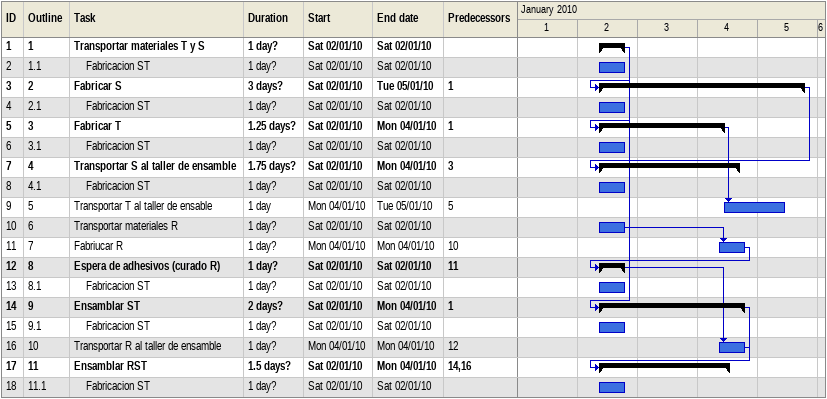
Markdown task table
| ID | WBS | Task | Duration | Start | Finish | Predecessors |
|---|---|---|---|---|---|---|
| 1 | 1 | **Transportar materiales T y S** | 1d? | 2010-01-02 | 2010-01-02 |  |
| 2 | 1.1 | Fabricacion ST | 1d? | 2010-01-02 | 2010-01-02 |  |
| 3 | 2 | **Fabricar S** | 3d? | 2010-01-02 | 2010-01-05 | 1 |
| 4 | 2.1 | Fabricacion ST | 1d? | 2010-01-02 | 2010-01-02 |  |
| 5 | 3 | **Fabricar T** | 1.25d? | 2010-01-02 | 2010-01-04 | 1 |
| 6 | 3.1 | Fabricacion ST | 1d? | 2010-01-02 | 2010-01-02 |  |
| 7 | 4 | **Transportar S al taller de ensamble** | 1.75d? | 2010-01-02 | 2010-01-04 | 3 |
| 8 | 4.1 | Fabricacion ST | 1d? | 2010-01-02 | 2010-01-02 |  |
| 9 | 5 | Transportar T al taller de ensable | 1d | 2010-01-04 | 2010-01-05 | 5 |
| 10 | 6 | Transportar materiales R | 1d? | 2010-01-02 | 2010-01-02 |  |
| 11 | 7 | Fabriucar R | 1d? | 2010-01-04 | 2010-01-04 | 10 |
| 12 | 8 | **Espera de adhesivos (curado R)** | 1d? | 2010-01-02 | 2010-01-02 | 11 |
| 13 | 8.1 | Fabricacion ST | 1d? | 2010-01-02 | 2010-01-02 |  |
| 14 | 9 | **Ensamblar ST** | 2d? | 2010-01-02 | 2010-01-04 | 1 |
| 15 | 9.1 | Fabricacion ST | 1d? | 2010-01-02 | 2010-01-02 |  |
| 16 | 10 | Transportar R al taller de ensamble | 1d? | 2010-01-04 | 2010-01-04 | 12 |
| 17 | 11 | **Ensamblar RST** | 1.5d? | 2010-01-02 | 2010-01-04 | 14, 16 |
| 18 | 11.1 | Fabricacion ST | 1d? | 2010-01-02 | 2010-01-02 |  |
